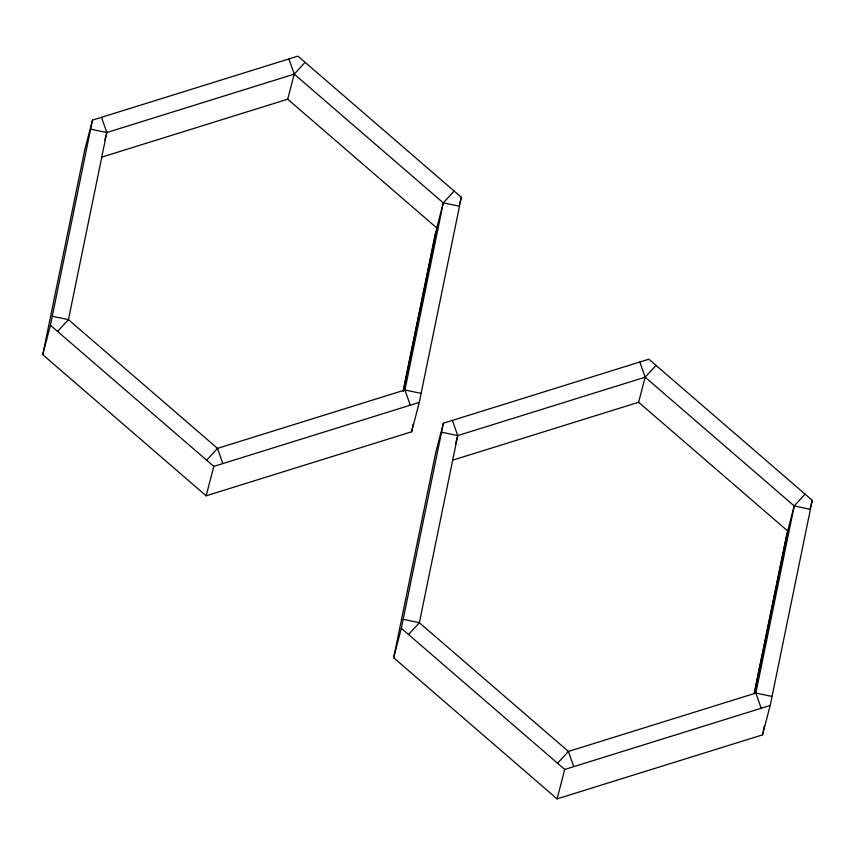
<?xml version="1.0" encoding="UTF-8"?>
<svg xmlns="http://www.w3.org/2000/svg" width="855" height="855" viewBox="0 0 855 855"><rect width="100%" height="100%" fill="white"/><g stroke="black" fill="none" stroke-linecap="round" stroke-linejoin="round"><path stroke-width="1.28" d="M42.75 354.675L84.805 149.55L92.468 120.138L297.925 56.131L461.337 197.259L419.281 402.384L411.618 431.796L206.151 495.804L42.75 354.675L50.413 325.263L92.468 120.138M101.489 117.327L106.811 132.525L68.443 319.642L57.584 331.451M403.175 390.628L435.366 233.607M403.239 391.505L436.766 227.932L443.296 202.87L454.165 191.06M288.915 58.942L294.238 74.139L443.296 202.87L404.939 389.998L410.261 405.195M411.618 431.796L413.2 424.08M393.663 657.741L435.719 452.616L443.382 423.204L648.849 359.196L812.25 500.325L770.195 705.45L762.532 734.862L557.075 798.869L393.663 657.741L401.326 628.329L443.382 423.204M452.402 420.393L457.724 435.59L419.367 622.707L408.498 634.517M754.089 693.694L786.557 535.358L794.22 505.946L805.079 494.126M754.42 693.255L787.69 530.998L638.621 402.267L452.477 460.247M639.829 362.007L645.151 377.205L794.22 505.946L755.852 693.063L761.174 708.261M762.532 734.862L764.381 725.863M104.855 140.038L106.811 132.525L294.238 74.139L305.096 62.33M101.563 157.181L287.708 99.201L294.238 74.139M206.151 495.804L213.814 466.381L419.281 402.384M459.669 203.65L461.337 197.259M455.394 444.536L457.724 435.59L645.151 377.205L656.02 365.395M638.493 402.791L645.151 377.205M557.075 798.869L564.738 769.447L770.195 705.45M810.251 507.998L812.25 500.325M206.643 460.193L217.512 448.373L404.939 389.998L421.12 393.375M435.633 232.293L437.311 230.476M557.567 763.259L568.425 751.438L755.852 693.063L772.044 696.44M786.557 535.358L788.225 533.541M90.619 129.137L106.811 132.525M443.296 202.87L459.488 206.258M52.262 316.254L68.443 319.642L217.512 448.373L222.834 463.57M441.543 432.202L457.724 435.59M794.22 505.946L810.401 509.324M403.175 619.319L419.367 622.707L568.425 751.438L573.748 766.636M287.708 99.201L436.766 227.932M50.413 325.263L213.814 466.381M401.326 628.329L564.738 769.447"/></g></svg>
